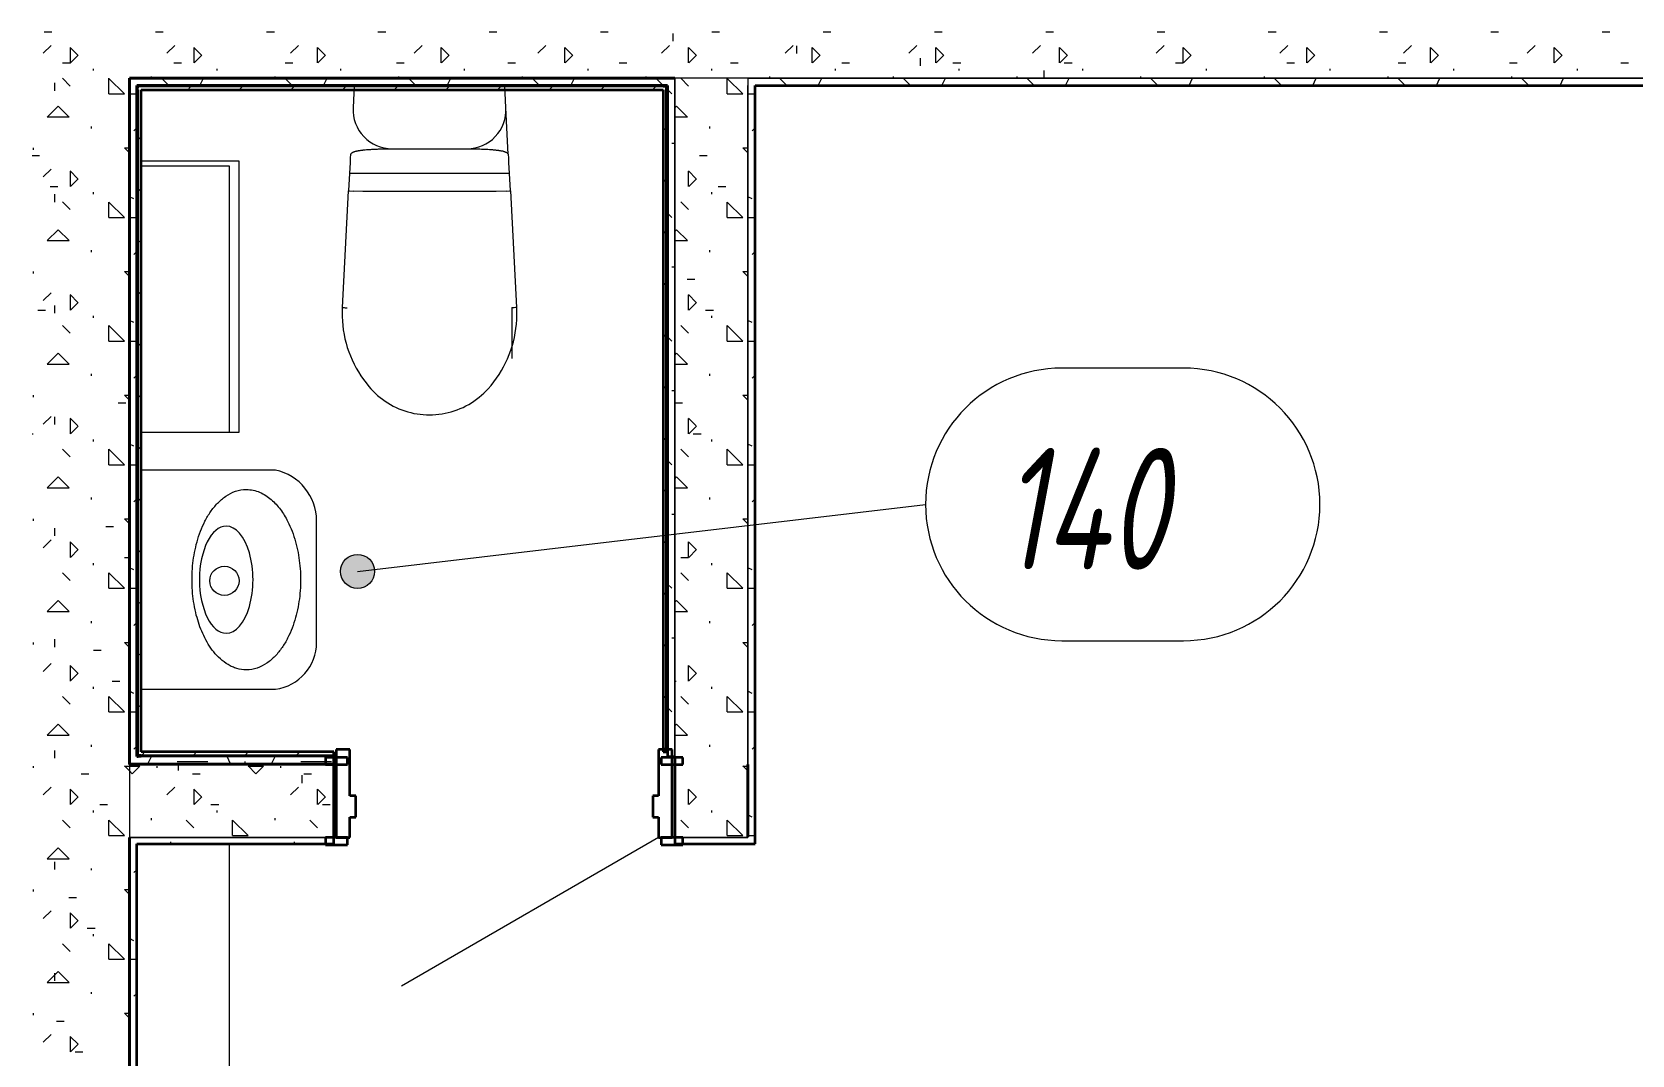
# Model space of a CAD drawing. Header units: millimetres. Extents: x -4948 to 42228, y -4856 to 69378.
# Drawn here: x 31084 to 34370, y 46285 to 48387 of the extents above; entities that cross this region are included whole.
import ezdxf

# ---------------------------------------------------------------- set-up
doc = ezdxf.new("R2010")
doc.units = ezdxf.units.MM
for name, color, linetype, lineweight in [('A-AREA-IDEN', 2, 'Continuous', 30), ('A-DETL', 90, 'Continuous', 9), ('A-DOOR', 31, 'Continuous', 13), ('A-DOOR-FRAM', 31, 'Continuous', 13), ('A-FLOR', 192, 'Continuous', 13), ('A-GENM', 13, 'Continuous', 9), ('A-WALL', 113, 'Continuous', 13), ('A-WALL-PATT', 111, 'Continuous', 13), ('I-WALL', 2, 'Continuous', 13), ('P-SANR-FIXT', 6, 'Continuous', 9)]:
    doc.layers.add(name, color=color, linetype=linetype, lineweight=lineweight)
doc.styles.add('ISOCPEUR_B_I', font='', dxfattribs={"width": 0.7, "height": 250})
doc.styles.get('ISOCPEUR_B_I').set_extended_font_data('ISOCPEUR', italic=True, bold=True)

# ---------------------------------------------------------------- blocks, each defined once
blk = doc.blocks.new('27ELB-RD-AR-0000-BIM_rvt-1-1 этаж отм_ _0_000 лотки')
at = {"layer": 'A-AREA-IDEN', "lineweight": 9}
h = blk.add_hatch(color=252, dxfattribs=at)
edge = h.paths.add_edge_path(flags=0)
edge.add_arc((31752.5, 47278.8), 35, 0, 360)
at = {"layer": 'A-AREA-IDEN', "color": 252, "lineweight": 9}
for p, q in [((33449.2, 47696.4), (33199.2, 47696.4)), ((31752.5, 47278.8), (32919.2, 47416.4)), ((33199.2, 47136.4), (33449.2, 47136.4))]:
    blk.add_line(p, q, dxfattribs=at)
blk.add_circle((31752.5, 47278.8), 35, dxfattribs=at)
for centre, start, end in [((33199.2, 47416.4), 90, 270), ((33449.2, 47416.4), 270, 90)]:
    blk.add_arc(centre, 280, start, end, dxfattribs=at)
at = {"layer": 'A-DETL', "color": 252}
blk.add_line((32069.5, 47820.9), (32069.5, 47715.9), dxfattribs=at)
at = {"layer": 'A-DOOR', "color": 252, "lineweight": 35}
for p, q in [((31731.9, 46731.7), (31686.9, 46731.7)), ((31686.9, 46731.7), (31686.9, 46716.7)), ((31731.9, 46716.7), (31731.9, 46731.7)), ((32420.9, 46731.7), (32375.9, 46731.7)), ((32375.9, 46731.7), (32375.9, 46716.7)), ((32420.9, 46716.7), (32420.9, 46731.7)), ((31686.9, 46716.7), (31731.9, 46716.7)), ((32375.9, 46716.7), (32420.9, 46716.7))]:
    blk.add_line(p, q, dxfattribs=at)
at = {"layer": 'A-DOOR', "color": 252, "lineweight": 18}
blk.add_line((32370.9, 46731.7), (31842.6, 46426.7), dxfattribs=at)
at = {"layer": 'A-DOOR-FRAM', "color": 252, "lineweight": 35}
for p, q in [((31731.9, 46896.7), (31686.9, 46896.7)), ((31686.9, 46896.7), (31686.9, 46881.7)), ((31736.9, 46912.9), (31708.9, 46912.9)), ((31708.9, 46912.9), (31708.9, 46731.7)), ((31731.9, 46881.7), (31731.9, 46896.7)), ((31736.9, 46817.7), (31736.9, 46912.9)), ((32398.9, 46912.9), (32370.9, 46912.9)), ((32370.9, 46912.9), (32370.9, 46817.7)), ((32375.9, 46896.7), (32375.9, 46881.7)), ((32420.9, 46896.7), (32375.9, 46896.7)), ((32398.9, 46731.7), (32398.9, 46912.9)), ((32420.9, 46881.7), (32420.9, 46896.7)), ((31686.9, 46881.7), (31731.9, 46881.7)), ((32375.9, 46881.7), (32420.9, 46881.7)), ((31748.9, 46817.7), (31736.9, 46817.7)), ((31748.9, 46773.7), (31748.9, 46817.7)), ((32370.9, 46817.7), (32358.9, 46817.7)), ((32358.9, 46817.7), (32358.9, 46773.7)), ((31736.9, 46731.7), (31736.9, 46773.7)), ((31736.9, 46773.7), (31748.9, 46773.7)), ((32358.9, 46773.7), (32370.9, 46773.7)), ((32370.9, 46773.7), (32370.9, 46731.7)), ((31708.9, 46731.7), (31736.9, 46731.7)), ((32370.9, 46731.7), (32398.9, 46731.7))]:
    blk.add_line(p, q, dxfattribs=at)
at = {"layer": 'A-FLOR', "color": 252, "lineweight": 9}
for p, q in [((31307.9, 48122), (31508.7, 48122)), ((31508.7, 48122), (31508.7, 47564.4)), ((31508.7, 47564.4), (31307.9, 47564.4))]:
    blk.add_line(p, q, dxfattribs=at)
at = {"layer": 'A-GENM', "color": 252}
for p, q in [((31584, 47486.7), (31307.9, 47486.7)), ((31307.9, 47486.7), (31307.9, 47036.7)), ((31668.3, 47132.8), (31668.3, 47382.8)), ((31307.9, 47036.7), (31584, 47036.7))]:
    blk.add_line(p, q, dxfattribs=at)
blk.add_circle((31479.1, 47259.4), 30, dxfattribs=at)
for centre, radius, start, end in [((31562.1, 47382.8), 106.2, 0, 78.0821), ((31571.4, 47132.8), 96.9, 277.5241, 0)]:
    blk.add_arc(centre, radius, start, end, dxfattribs=at)
for start_param, end_param in [(3.141593, 6.283185), (0, 3.141593)]:
    blk.add_ellipse((31482.8, 47261.7), major_axis=(0, -110), ratio=0.5, start_param=start_param, end_param=end_param, dxfattribs=at)
for points, knots in [([(31524, 47076.4), (31517.3, 47076.4), (31507.6, 47077.9), (31495.3, 47082.4), (31483.5, 47088.6), (31470.3, 47098.5), (31456.9, 47113), (31445.6, 47129.2), (31436.2, 47146.7), (31428.6, 47164.9), (31422.3, 47184.5), (31417.4, 47205.6), (31413, 47235.4), (31411.6, 47273), (31415.7, 47310.5), (31422.5, 47339.8), (31429.6, 47361.3), (31438.7, 47382), (31450.1, 47401.4), (31464.2, 47419.1), (31481.2, 47433.9), (31501.6, 47444.5), (31516.4, 47447), (31524, 47447)], [-1, -1, -1, -1, -0.958333, -0.9375, -0.916667, -0.875, -0.833333, -0.791667, -0.75, -0.708333, -0.666667, -0.619048, -0.571429, -0.47619, -0.380952, -0.333333, -0.285714, -0.238095, -0.190476, -0.142857, -0.095238, -0.047619, 0, 0, 0, 0]), ([(31524, 47447), (31533.5, 47447), (31547.3, 47444), (31564.1, 47435.1), (31575.3, 47426.6), (31585.4, 47416.7), (31594.3, 47405.9), (31602.2, 47394.1), (31614.1, 47372.8), (31626.4, 47340), (31634.7, 47295.6), (31636.4, 47250.4), (31632.3, 47212.9), (31625.4, 47183.6), (31618.4, 47162.2), (31609.4, 47141.6), (31597.9, 47122), (31583.8, 47104.4), (31566.8, 47089.5), (31546.4, 47079), (31531.6, 47076.4), (31524, 47076.4)], [-1, -1, -1, -1, -0.940476, -0.910714, -0.880952, -0.85119, -0.821429, -0.791667, -0.761905, -0.666667, -0.571429, -0.47619, -0.380952, -0.333333, -0.285714, -0.238095, -0.190476, -0.142857, -0.095238, -0.047619, 0, 0, 0, 0])]:
    blk.add_open_spline(points, degree=3, knots=knots, dxfattribs=at)
at = {"layer": 'A-WALL', "color": 252, "lineweight": 9}
for p, q in [((32553.9, 48292.1), (32403.9, 48292.1)), ((32403.9, 48292.1), (32403.9, 46898.7)), ((32403.9, 46898.7), (32403.9, 48292.1)), ((32553.9, 48292.1), (37084, 48292.1)), ((37084, 48292.1), (32553.9, 48292.1)), ((32553.9, 48292.1), (32553.9, 48277.1)), ((32553.9, 46881.7), (32553.9, 48277.1)), ((32553.9, 48277.1), (32553.9, 46881.7)), ((32379.9, 48274.1), (31301.9, 48274.1)), ((31301.9, 48268.1), (31301.9, 48274.1)), ((31301.9, 48268.1), (31301.9, 46901.7)), ((32379.9, 48274.1), (32385.9, 48274.1)), ((32385.9, 46907.7), (32385.9, 48274.1)), ((31307.9, 46901.7), (31301.9, 46901.7)), ((31301.9, 46898.7), (31307.9, 46898.7)), ((31307.9, 46901.7), (31703.9, 46901.7)), ((31703.9, 46898.7), (31307.9, 46898.7)), ((31307.9, 46898.7), (31703.9, 46898.7)), ((31283.9, 46881.7), (31283.9, 46731.7)), ((31283.9, 46731.7), (31703.9, 46731.7)), ((31703.9, 46731.7), (31283.9, 46731.7)), ((32403.9, 46731.7), (32553.9, 46731.7)), ((32553.9, 46731.7), (32403.9, 46731.7)), ((32553.9, 46731.7), (32553.9, 46733.7)), ((32553.9, 46733.7), (32553.9, 46731.7))]:
    blk.add_line(p, q, dxfattribs=at)
at = {"layer": 'A-WALL-PATT', "color": 252, "linetype": 'Continuous', "lineweight": 9}
for p, q in [((31108.7, 48387), (31124.5, 48387)), ((31337.2, 48387), (31353.1, 48387)), ((31565.8, 48387), (31581.7, 48387)), ((31794.5, 48387), (31810.3, 48387)), ((32023, 48387), (32038.9, 48387)), ((32251.6, 48387), (32267.5, 48387)), ((32400.9, 48367.9), (32400.9, 48383.8)), ((32480.2, 48387), (32496.1, 48387)), ((32708.8, 48387), (32724.7, 48387)), ((32937.4, 48387), (32953.3, 48387)), ((33166, 48387), (33181.9, 48387)), ((33394.6, 48387), (33410.5, 48387)), ((33623.2, 48387), (33639.1, 48387)), ((33851.8, 48387), (33867.7, 48387)), ((34080.4, 48387), (34096.3, 48387)), ((34309, 48387), (34324.9, 48387)), ((31107.1, 48343.4), (31123, 48359.3)), ((31178.3, 48339.5), (31162.5, 48355.4)), ((31162.6, 48323.5), (31162.6, 48355.2)), ((31361.1, 48343.4), (31377, 48359.3)), ((31432.3, 48339.5), (31416.5, 48355.4)), ((31416.6, 48323.5), (31416.6, 48355.2)), ((31615.1, 48343.4), (31631, 48359.3)), ((31686.3, 48339.5), (31670.5, 48355.4)), ((31670.6, 48323.5), (31670.6, 48355.2)), ((31869.1, 48343.4), (31885, 48359.3)), ((31940.3, 48339.5), (31924.5, 48355.4)), ((31924.6, 48323.5), (31924.6, 48355.2)), ((32123.1, 48343.4), (32139, 48359.3)), ((32194.3, 48339.5), (32178.5, 48355.4)), ((32178.6, 48323.5), (32178.6, 48355.2)), ((32377.1, 48343.4), (32393, 48359.3)), ((32448.3, 48339.5), (32432.5, 48355.4)), ((32432.6, 48323.5), (32432.6, 48355.2)), ((32631.1, 48343.4), (32647, 48359.3)), ((32654.9, 48342.6), (32654.9, 48358.4)), ((32702.3, 48339.5), (32686.5, 48355.4)), ((32686.6, 48323.5), (32686.6, 48355.2)), ((32885.1, 48343.4), (32901, 48359.3)), ((32956.3, 48339.5), (32940.5, 48355.4)), ((32940.6, 48323.5), (32940.6, 48355.2)), ((33139.1, 48343.4), (33155, 48359.3)), ((33210.3, 48339.5), (33194.5, 48355.4)), ((33194.6, 48323.5), (33194.6, 48355.2)), ((33393.1, 48343.4), (33409, 48359.3)), ((33464.3, 48339.5), (33448.5, 48355.4)), ((33448.6, 48323.5), (33448.6, 48355.2)), ((33647.1, 48343.4), (33663, 48359.3)), ((33718.3, 48339.5), (33702.5, 48355.4)), ((33702.6, 48323.5), (33702.6, 48355.2)), ((33901.1, 48343.4), (33917, 48359.3)), ((33972.3, 48339.5), (33956.5, 48355.4)), ((33956.6, 48323.5), (33956.6, 48355.2)), ((34155.1, 48343.4), (34171, 48359.3)), ((34226.3, 48339.5), (34210.5, 48355.4)), ((34210.6, 48323.5), (34210.6, 48355.2)), ((31146.8, 48323.5), (31162.6, 48323.5)), ((31162.7, 48323.6), (31178.6, 48339.4)), ((31210.2, 48307.6), (31210.2, 48311.6)), ((31375.3, 48323.5), (31391.2, 48323.5)), ((31416.7, 48323.6), (31432.6, 48339.4)), ((31464.2, 48307.6), (31464.2, 48311.6)), ((31604, 48323.5), (31619.8, 48323.5)), ((31670.7, 48323.6), (31686.6, 48339.4)), ((31718.2, 48307.6), (31718.2, 48311.6)), ((31832.5, 48323.5), (31848.4, 48323.5)), ((31924.7, 48323.6), (31940.6, 48339.4)), ((31972.2, 48307.6), (31972.2, 48311.6)), ((32061.1, 48323.5), (32077, 48323.5)), ((32178.7, 48323.6), (32194.6, 48339.4)), ((32226.2, 48307.6), (32226.2, 48311.6)), ((32289.7, 48323.5), (32305.6, 48323.5)), ((32432.7, 48323.6), (32448.6, 48339.4)), ((32480.2, 48307.6), (32480.2, 48311.6)), ((32518.3, 48323.5), (32534.2, 48323.5)), ((32686.7, 48323.6), (32702.6, 48339.4)), ((32734.2, 48307.6), (32734.2, 48311.6)), ((32746.9, 48323.5), (32762.8, 48323.5)), ((32908.9, 48317.2), (32908.9, 48333)), ((32940.7, 48323.6), (32956.6, 48339.4)), ((32975.5, 48323.5), (32991.4, 48323.5)), ((32988.2, 48307.6), (32988.2, 48311.6)), ((33194.7, 48323.6), (33210.6, 48339.4)), ((33204.1, 48323.5), (33220, 48323.5)), ((33242.2, 48307.6), (33242.2, 48311.6)), ((33432.7, 48323.5), (33448.6, 48323.5)), ((33448.7, 48323.6), (33464.6, 48339.4)), ((33496.2, 48307.6), (33496.2, 48311.6)), ((33661.3, 48323.5), (33677.2, 48323.5)), ((33702.7, 48323.6), (33718.6, 48339.4)), ((33750.2, 48307.6), (33750.2, 48311.6)), ((33889.9, 48323.5), (33905.8, 48323.5)), ((33956.7, 48323.6), (33972.6, 48339.4)), ((34004.2, 48307.6), (34004.2, 48311.6)), ((34118.5, 48323.5), (34134.4, 48323.5)), ((34210.7, 48323.6), (34226.6, 48339.4)), ((34258.2, 48307.6), (34258.2, 48311.6)), ((34347.1, 48323.5), (34363, 48323.5)), ((31130.9, 48266.3), (31130.9, 48282.2)), ((31162.5, 48276), (31146.6, 48291.9)), ((31242, 48260), (31242, 48291.8)), ((31273.7, 48260), (31242, 48291.7)), ((31329.3, 48292.1), (31329.3, 48295.7)), ((31364.6, 48277.1), (31349.6, 48292.1)), ((31428.3, 48277.1), (31435.8, 48292.1)), ((31583.3, 48292.1), (31583.3, 48295.7)), ((31618.5, 48277.1), (31603.5, 48292.1)), ((31682.3, 48277.1), (31689.8, 48292.1)), ((31837.3, 48292.1), (31837.3, 48295.7)), ((31872.5, 48277.1), (31857.5, 48292.1)), ((31936.3, 48277.1), (31943.8, 48292.1)), ((32091.3, 48292.1), (32091.3, 48295.7)), ((32126.5, 48277.1), (32111.5, 48292.1)), ((32190.3, 48277.1), (32197.8, 48292.1)), ((32345.3, 48292.1), (32345.3, 48295.7)), ((32380.5, 48277.1), (32365.5, 48292.1)), ((32432.5, 48276), (32416.6, 48291.9)), ((32512, 48260), (32512, 48291.8)), ((32543.7, 48260), (32512, 48291.7)), ((32599.3, 48292.1), (32599.3, 48295.7)), ((32634.5, 48277.1), (32619.5, 48292.1)), ((32698.3, 48277.1), (32705.8, 48292.1)), ((32853.3, 48292.1), (32853.3, 48295.7)), ((32888.5, 48277.1), (32873.5, 48292.1)), ((32952.3, 48277.1), (32959.8, 48292.1)), ((33107.3, 48292.1), (33107.3, 48295.7)), ((33142.5, 48277.1), (33127.5, 48292.1)), ((33162.9, 48292.1), (33162.9, 48307.6)), ((33206.3, 48277.1), (33213.8, 48292.1)), ((33361.3, 48292.1), (33361.3, 48295.7)), ((33396.5, 48277.1), (33381.5, 48292.1)), ((33460.3, 48277.1), (33467.8, 48292.1)), ((33615.3, 48292.1), (33615.3, 48295.7)), ((33650.5, 48277.1), (33635.5, 48292.1)), ((33714.3, 48277.1), (33721.8, 48292.1)), ((33869.3, 48292.1), (33869.3, 48295.7)), ((33904.5, 48277.1), (33889.5, 48292.1)), ((33968.3, 48277.1), (33975.8, 48292.1)), ((34123.3, 48292.1), (34123.3, 48295.7)), ((34158.5, 48277.1), (34143.5, 48292.1)), ((34222.3, 48277.1), (34229.8, 48292.1)), ((31242, 48260), (31273.8, 48260)), ((31283.9, 48260), (31298.9, 48260)), ((31301.9, 48272.4), (31303.5, 48274.1)), ((31403.6, 48268.1), (31409.6, 48274.1)), ((31509.7, 48268.1), (31515.7, 48274.1)), ((31615.7, 48268.1), (31621.7, 48274.1)), ((31721.8, 48268.1), (31727.8, 48274.1)), ((31827.9, 48268.1), (31833.9, 48274.1)), ((31933.9, 48268.1), (31939.9, 48274.1)), ((32040, 48268.1), (32046, 48274.1)), ((32146.1, 48268.1), (32152.1, 48274.1)), ((32252.1, 48268.1), (32258.1, 48274.1)), ((32358.2, 48268.1), (32364.2, 48274.1)), ((32397.7, 48260), (32388.9, 48268.8)), ((32512, 48260), (32543.8, 48260)), ((32553.9, 48260), (32568.9, 48260)), ((31115, 48212.3), (31137.4, 48234.8)), ((31115, 48212.4), (31159.9, 48212.4)), ((31159.9, 48212.3), (31137.4, 48234.8)), ((32403.9, 48231.2), (32407.4, 48234.8)), ((32403.9, 48212.4), (32429.9, 48212.4)), ((32429.9, 48212.3), (32407.4, 48234.8)), ((31206.3, 48188.6), (31206.3, 48192.5)), ((31292.8, 48183.8), (31298.9, 48189.8)), ((32379.9, 48183.7), (32385.9, 48189.7)), ((32476.3, 48188.6), (32476.3, 48192.5)), ((32562.8, 48183.8), (32568.9, 48189.8)), ((31087.2, 48144.9), (31087.2, 48148.9)), ((31283.9, 48138.7), (31273.6, 48149)), ((31273.8, 48148.9), (31283.9, 48148.9)), ((31301.9, 48166.4), (31307.9, 48172.4)), ((32397.7, 48158.4), (32403.9, 48158.4)), ((32553.9, 48138.7), (32543.6, 48149)), ((32543.8, 48148.9), (32553.9, 48148.9)), ((31083.9, 48133), (31099.1, 48133)), ((32454.8, 48133), (32470.7, 48133)), ((31107.1, 48089.4), (31123, 48105.3)), ((31178.3, 48085.5), (31162.5, 48101.4)), ((31162.6, 48069.5), (31162.6, 48101.2)), ((31162.7, 48069.6), (31178.6, 48085.4)), ((32379.9, 48077.6), (32385.9, 48083.6)), ((32448.3, 48085.5), (32432.5, 48101.4)), ((32432.6, 48069.5), (32432.6, 48101.2)), ((32432.7, 48069.6), (32448.6, 48085.4)), ((31121.3, 48069.5), (31137.2, 48069.5)), ((31130.9, 48037.7), (31130.9, 48053.6)), ((31210.2, 48053.6), (31210.2, 48057.6)), ((31293, 48043.9), (31283.9, 48048.4)), ((31301.9, 48060.3), (31307.9, 48066.3)), ((32480.2, 48053.6), (32480.2, 48057.6)), ((32493, 48069.5), (32508.8, 48069.5)), ((32563, 48043.9), (32553.9, 48048.4)), ((31162.5, 48022), (31146.6, 48037.9)), ((31242, 48006), (31242, 48037.7)), ((31273.7, 48006), (31242, 48037.7)), ((32397.7, 48006), (32388.9, 48014.8)), ((32432.5, 48022), (32416.6, 48037.9)), ((32512, 48006), (32512, 48037.7)), ((32543.7, 48006), (32512, 48037.7)), ((31115, 47958.3), (31137.4, 47980.8)), ((31159.9, 47958.3), (31137.4, 47980.8)), ((31242, 48006), (31273.8, 48006)), ((31283.9, 48006), (31298.9, 48006)), ((32403.9, 47977.2), (32407.4, 47980.8)), ((32429.9, 47958.3), (32407.4, 47980.8)), ((32512, 48006), (32543.8, 48006)), ((32553.9, 48006), (32568.9, 48006)), ((31115, 47958.4), (31159.9, 47958.4)), ((31301.9, 47954.2), (31307.9, 47960.2)), ((32379.9, 47971.6), (32385.9, 47977.6)), ((32403.9, 47958.4), (32429.9, 47958.4)), ((31206.3, 47934.6), (31206.3, 47938.5)), ((31292.8, 47929.8), (31298.9, 47935.8)), ((32476.3, 47934.6), (32476.3, 47938.5)), ((32562.8, 47929.8), (32568.9, 47935.8)), ((31087.2, 47890.9), (31087.2, 47894.9)), ((31283.9, 47884.7), (31273.6, 47895)), ((31273.8, 47894.9), (31283.9, 47894.9)), ((32397.7, 47904.4), (32403.9, 47904.4)), ((32553.9, 47884.7), (32543.6, 47895)), ((32543.8, 47894.9), (32553.9, 47894.9)), ((31107.1, 47835.4), (31123, 47851.3)), ((31301.9, 47848.2), (31307.9, 47854.2)), ((32379.9, 47865.5), (32385.9, 47871.5)), ((32429.5, 47879), (32445.3, 47879)), ((31130.9, 47809.1), (31130.9, 47825)), ((31178.3, 47831.5), (31162.5, 47847.4)), ((31162.6, 47815.5), (31162.6, 47847.2)), ((31162.7, 47815.6), (31178.6, 47831.4)), ((32448.3, 47831.5), (32432.5, 47847.4)), ((32432.6, 47815.5), (32432.6, 47847.2)), ((32432.7, 47815.6), (32448.6, 47831.4)), ((31096, 47815.5), (31111.8, 47815.5)), ((31162.5, 47768), (31146.6, 47783.9)), ((31210.2, 47799.6), (31210.2, 47803.6)), ((31242, 47752), (31242, 47783.8)), ((31273.7, 47752), (31242, 47783.7)), ((31293, 47789.9), (31283.9, 47794.4)), ((32432.5, 47768), (32416.6, 47783.9)), ((32467.5, 47815.5), (32483.4, 47815.5)), ((32480.2, 47799.6), (32480.2, 47803.6)), ((32512, 47752), (32512, 47783.8)), ((32543.7, 47752), (32512, 47783.7)), ((32563, 47789.9), (32553.9, 47794.4)), ((31242, 47752), (31273.8, 47752)), ((31283.9, 47752), (31298.9, 47752)), ((32379.9, 47759.4), (32385.9, 47765.4)), ((32397.7, 47752), (32388.9, 47760.8)), ((32512, 47752), (32543.8, 47752)), ((32553.9, 47752), (32568.9, 47752)), ((31115, 47704.3), (31137.4, 47726.8)), ((31159.9, 47704.3), (31137.4, 47726.8)), ((31301.9, 47742.1), (31307.9, 47748.1)), ((32403.9, 47723.2), (32407.4, 47726.8)), ((32429.9, 47704.3), (32407.4, 47726.8)), ((31115, 47704.4), (31159.9, 47704.4)), ((31206.3, 47680.6), (31206.3, 47684.5)), ((32403.9, 47704.4), (32429.9, 47704.4)), ((32476.3, 47680.6), (32476.3, 47684.5)), ((31292.8, 47675.8), (31298.9, 47681.8)), ((32379.9, 47653.4), (32385.9, 47659.4)), ((32562.8, 47675.8), (32568.9, 47681.8)), ((31087.2, 47636.9), (31087.2, 47640.9)), ((31261, 47625), (31276.9, 47625)), ((31283.9, 47630.7), (31273.6, 47641)), ((31273.8, 47640.9), (31283.9, 47640.9)), ((31301.9, 47636), (31307.9, 47642)), ((32397.7, 47650.4), (32403.9, 47650.4)), ((32404, 47625), (32419.9, 47625)), ((32553.9, 47630.7), (32543.6, 47641)), ((32543.8, 47640.9), (32553.9, 47640.9)), ((31107.1, 47581.4), (31123, 47597.3)), ((31130.9, 47580.5), (31130.9, 47596.4)), ((31178.3, 47577.5), (31162.5, 47593.4)), ((31162.6, 47561.5), (31162.6, 47593.2)), ((32448.3, 47577.5), (32432.5, 47593.4)), ((32432.6, 47561.5), (32432.6, 47593.2)), ((31083.9, 47561.5), (31086.4, 47561.5)), ((31162.7, 47561.6), (31178.6, 47577.4)), ((32379.9, 47547.3), (32385.9, 47553.3)), ((32432.7, 47561.6), (32448.6, 47577.4)), ((32442.2, 47561.5), (32458, 47561.5)), ((31162.5, 47514), (31146.6, 47529.9)), ((31210.2, 47545.6), (31210.2, 47549.6)), ((31242, 47498), (31242, 47529.8)), ((31273.7, 47498), (31242, 47529.7)), ((31293, 47535.9), (31283.9, 47540.4)), ((31301.9, 47530), (31307.9, 47536)), ((32432.5, 47514), (32416.6, 47529.9)), ((32480.2, 47545.6), (32480.2, 47549.6)), ((32512, 47498), (32512, 47529.8)), ((32543.7, 47498), (32512, 47529.7)), ((32563, 47535.9), (32553.9, 47540.4)), ((31242, 47498), (31273.8, 47498)), ((31283.9, 47498), (31298.9, 47498)), ((32397.7, 47498), (32388.9, 47506.8)), ((32512, 47498), (32543.8, 47498)), ((32553.9, 47498), (32568.9, 47498)), ((31115, 47450.3), (31137.4, 47472.8)), ((31159.9, 47450.3), (31137.4, 47472.8)), ((32403.9, 47469.2), (32407.4, 47472.8)), ((32429.9, 47450.3), (32407.4, 47472.8)), ((31115, 47450.4), (31159.9, 47450.4)), ((31206.3, 47426.6), (31206.3, 47430.5)), ((31292.8, 47421.8), (31298.9, 47427.8)), ((31301.9, 47423.9), (31307.9, 47429.9)), ((32379.9, 47441.2), (32385.9, 47447.2)), ((32403.9, 47450.4), (32429.9, 47450.4)), ((32476.3, 47426.6), (32476.3, 47430.5)), ((32562.8, 47421.8), (32568.9, 47427.8)), ((32397.7, 47396.4), (32403.9, 47396.4)), ((31087.2, 47382.9), (31087.2, 47386.9)), ((31130.9, 47351.9), (31130.9, 47367.8)), ((31235.7, 47371), (31251.5, 47371)), ((31283.9, 47376.7), (31273.6, 47387)), ((31273.8, 47386.9), (31283.9, 47386.9)), ((32553.9, 47376.7), (32543.6, 47387)), ((32543.8, 47386.9), (32553.9, 47386.9)), ((31107.1, 47327.4), (31123, 47343.3)), ((31178.3, 47323.5), (31162.5, 47339.3)), ((31162.6, 47307.5), (31162.6, 47339.2)), ((31162.7, 47307.6), (31178.6, 47323.4)), ((31301.9, 47317.8), (31307.9, 47323.8)), ((32379.9, 47335.2), (32385.9, 47341.2)), ((32448.3, 47323.5), (32432.5, 47339.3)), ((32432.6, 47307.5), (32432.6, 47339.2)), ((32432.7, 47307.6), (32448.6, 47323.4)), ((31210.2, 47291.6), (31210.2, 47295.6)), ((31273.8, 47307.5), (31283.9, 47307.5)), ((32416.8, 47307.5), (32432.6, 47307.5)), ((32480.2, 47291.6), (32480.2, 47295.6)), ((31162.5, 47260), (31146.6, 47275.8)), ((31242, 47244), (31242, 47275.8)), ((31273.7, 47244), (31242, 47275.7)), ((31293, 47281.9), (31283.9, 47286.4)), ((32432.5, 47260), (32416.6, 47275.8)), ((32512, 47244), (32512, 47275.8)), ((32543.7, 47244), (32512, 47275.7)), ((32563, 47281.9), (32553.9, 47286.4)), ((31242, 47244), (31273.8, 47244)), ((31283.9, 47244), (31298.9, 47244)), ((32379.9, 47229.1), (32385.9, 47235.1)), ((32397.7, 47244), (32388.9, 47252.8)), ((32512, 47244), (32543.8, 47244)), ((32553.9, 47244), (32568.9, 47244)), ((31115, 47196.3), (31137.4, 47218.8)), ((31115, 47196.4), (31159.9, 47196.4)), ((31159.9, 47196.3), (31137.4, 47218.8)), ((31301.9, 47211.8), (31307.9, 47217.8)), ((32403.9, 47215.2), (32407.4, 47218.8)), ((32403.9, 47196.4), (32429.9, 47196.4)), ((32429.9, 47196.3), (32407.4, 47218.8)), ((31206.3, 47172.6), (31206.3, 47176.5)), ((31292.8, 47167.8), (31298.9, 47173.8)), ((32476.3, 47172.6), (32476.3, 47176.5)), ((32562.8, 47167.8), (32568.9, 47173.8)), ((31087.2, 47128.9), (31087.2, 47132.9)), ((31130.9, 47123.3), (31130.9, 47139.2)), ((31283.9, 47122.7), (31273.6, 47133)), ((31273.8, 47132.9), (31283.9, 47132.9)), ((32379.9, 47123), (32385.9, 47129)), ((32397.7, 47142.4), (32403.9, 47142.4)), ((32553.9, 47122.7), (32543.6, 47133)), ((32543.8, 47132.9), (32553.9, 47132.9)), ((31210.2, 47117), (31226.1, 47117)), ((31301.9, 47105.7), (31307.9, 47111.7)), ((31107.1, 47073.4), (31123, 47089.3)), ((31178.3, 47069.5), (31162.5, 47085.3)), ((31162.6, 47053.5), (31162.6, 47085.2)), ((31162.7, 47053.6), (31178.6, 47069.4)), ((32448.3, 47069.5), (32432.5, 47085.3)), ((32432.6, 47053.5), (32432.6, 47085.2)), ((32432.7, 47053.6), (32448.6, 47069.4)), ((31210.2, 47037.6), (31210.2, 47041.6)), ((31248.3, 47053.5), (31264.2, 47053.5)), ((31293, 47027.9), (31283.9, 47032.4)), ((32403.9, 47053.5), (32407.2, 47053.5)), ((32480.2, 47037.6), (32480.2, 47041.6)), ((32563, 47027.9), (32553.9, 47032.4)), ((31162.5, 47006), (31146.6, 47021.8)), ((31242, 46990), (31242, 47021.8)), ((31273.7, 46990), (31242, 47021.7)), ((31301.9, 46999.6), (31307.9, 47005.6)), ((32379.9, 47017), (32385.9, 47023)), ((32397.7, 46990), (32388.9, 46998.8)), ((32432.5, 47006), (32416.6, 47021.8)), ((32512, 46990), (32512, 47021.8)), ((32543.7, 46990), (32512, 47021.7)), ((31115, 46942.3), (31137.4, 46964.8)), ((31159.9, 46942.3), (31137.4, 46964.8)), ((31242, 46990), (31273.8, 46990)), ((31283.9, 46990), (31298.9, 46990)), ((32403.9, 46961.2), (32407.4, 46964.8)), ((32429.9, 46942.3), (32407.4, 46964.8)), ((32512, 46990), (32543.8, 46990)), ((32553.9, 46990), (32568.9, 46990)), ((31115, 46942.4), (31159.9, 46942.4)), ((32403.9, 46942.4), (32429.9, 46942.4)), ((31130.9, 46894.7), (31130.9, 46910.6)), ((31206.3, 46918.6), (31206.3, 46922.5)), ((31292.8, 46913.8), (31298.9, 46919.8)), ((31309.9, 46901.7), (31315.9, 46907.7)), ((31322.1, 46883.7), (31329.6, 46898.7)), ((31416, 46901.7), (31422, 46907.7)), ((31491.9, 46883.7), (31484.4, 46898.7)), ((31522.1, 46901.7), (31528.1, 46907.7)), ((31576.1, 46883.7), (31583.6, 46898.7)), ((31628.1, 46901.7), (31634.1, 46907.7)), ((32379.9, 46910.9), (32385.9, 46916.9)), ((32476.3, 46918.6), (32476.3, 46922.5)), ((32562.8, 46913.8), (32568.9, 46919.8)), ((31087.2, 46874.9), (31087.2, 46878.9)), ((31184.8, 46863), (31200.7, 46863)), ((31283.9, 46868.7), (31273.6, 46879)), ((31273.8, 46878.9), (31283.9, 46878.9)), ((31283.9, 46878.9), (31305.5, 46878.9)), ((31289.5, 46863.1), (31283.9, 46868.7)), ((31289.7, 46863.1), (31305.6, 46878.9)), ((31341.2, 46874.9), (31341.2, 46878.9)), ((31381.7, 46888.4), (31445.2, 46888.4)), ((31384.9, 46869.4), (31384.9, 46881.7)), ((31413.5, 46863), (31429.3, 46863)), ((31521.4, 46883.7), (31521.4, 46888.4)), ((31543.5, 46863.1), (31527.6, 46879)), ((31527.8, 46878.9), (31559.5, 46878.9)), ((31543.7, 46863.1), (31559.6, 46878.9)), ((31595.2, 46874.9), (31595.2, 46878.9)), ((31635.7, 46888.4), (31699.2, 46888.4)), ((31642, 46863), (31657.9, 46863)), ((32553.9, 46868.7), (32543.6, 46879)), ((32543.8, 46878.9), (32553.9, 46878.9)), ((31107.1, 46819.4), (31123, 46835.3)), ((31178.3, 46815.5), (31162.5, 46831.3)), ((31162.6, 46799.5), (31162.6, 46831.2)), ((31361.1, 46819.4), (31377, 46835.3)), ((31432.3, 46815.5), (31416.5, 46831.3)), ((31416.6, 46799.5), (31416.6, 46831.2)), ((31615.1, 46819.4), (31631, 46835.3)), ((31638.9, 46843.9), (31638.9, 46859.8)), ((31686.3, 46815.5), (31670.5, 46831.3)), ((31670.6, 46799.5), (31670.6, 46831.2)), ((32448.3, 46815.5), (32432.5, 46831.3)), ((32432.6, 46799.5), (32432.6, 46831.2)), ((31162.7, 46799.6), (31178.6, 46815.4)), ((31223, 46799.5), (31238.8, 46799.5)), ((31416.7, 46799.6), (31432.6, 46815.4)), ((31451.5, 46799.5), (31467.4, 46799.5)), ((31670.7, 46799.6), (31686.6, 46815.4)), ((31680.2, 46799.5), (31696, 46799.5)), ((32432.7, 46799.6), (32448.6, 46815.4)), ((31162.5, 46752), (31146.6, 46767.8)), ((31210.2, 46783.6), (31210.2, 46787.6)), ((31242, 46736), (31242, 46767.7)), ((31273.7, 46736), (31242, 46767.7)), ((31329.3, 46767.7), (31329.3, 46771.7)), ((31416.5, 46752), (31400.6, 46767.8)), ((31464.2, 46783.6), (31464.2, 46787.6)), ((31496, 46736), (31496, 46767.7)), ((31527.7, 46736), (31496, 46767.7)), ((31583.3, 46767.7), (31583.3, 46771.7)), ((31670.5, 46752), (31654.6, 46767.8)), ((32432.5, 46752), (32416.6, 46767.8)), ((32480.2, 46783.6), (32480.2, 46787.6)), ((32512, 46736), (32512, 46767.7)), ((32543.7, 46736), (32512, 46767.7)), ((32563, 46773.9), (32553.9, 46778.4)), ((31242, 46736), (31273.8, 46736)), ((31496, 46736), (31527.8, 46736)), ((32512, 46736), (32543.8, 46736)), ((32553.9, 46736), (32568.9, 46736)), ((31115, 46688.3), (31137.4, 46710.8)), ((31159.9, 46688.3), (31137.4, 46710.8)), ((31369, 46718.7), (31369, 46723.3)), ((31623, 46718.7), (31623, 46723.3)), ((31115, 46688.4), (31159.9, 46688.4)), ((31130.9, 46666.1), (31130.9, 46682)), ((31206.3, 46664.6), (31206.3, 46668.5)), ((31292.8, 46659.8), (31298.9, 46665.8)), ((31087.2, 46620.9), (31087.2, 46624.9)), ((31159.5, 46609), (31175.3, 46609)), ((31283.9, 46614.7), (31273.6, 46625)), ((31273.8, 46624.9), (31283.9, 46624.9)), ((31107.1, 46565.4), (31123, 46581.3)), ((31178.3, 46561.5), (31162.5, 46577.3)), ((31162.6, 46545.5), (31162.6, 46577.2)), ((31162.7, 46545.6), (31178.6, 46561.4)), ((31197.5, 46545.5), (31213.4, 46545.5)), ((31162.5, 46498), (31146.6, 46513.8)), ((31210.2, 46529.6), (31210.2, 46533.6)), ((31242, 46482), (31242, 46513.8)), ((31273.7, 46482), (31242, 46513.7)), ((31293, 46519.9), (31283.9, 46524.4)), ((31242, 46482), (31273.8, 46482)), ((31283.9, 46482), (31298.9, 46482)), ((31115, 46434.3), (31137.4, 46456.8)), ((31130.9, 46437.5), (31130.9, 46453.4)), ((31159.9, 46434.3), (31137.4, 46456.8)), ((31115, 46434.4), (31159.9, 46434.4)), ((31206.3, 46410.6), (31206.3, 46414.5)), ((31292.8, 46405.8), (31298.9, 46411.8)), ((31087.2, 46366.9), (31087.2, 46370.9)), ((31283.9, 46360.7), (31273.6, 46371)), ((31273.8, 46370.9), (31283.9, 46370.9)), ((31134, 46355), (31149.9, 46355)), ((31107.1, 46311.4), (31123, 46327.3)), ((31178.4, 46307.5), (31162.5, 46323.3)), ((31162.6, 46291.5), (31162.6, 46323.2)), ((31162.7, 46291.6), (31178.6, 46307.4)), ((31172.2, 46291.5), (31188, 46291.5))]:
    blk.add_line(p, q, dxfattribs=at)
at = {"layer": 'I-WALL', "color": 252, "lineweight": 35}
for p, q in [((31283.9, 46881.7), (31283.9, 48292.1)), ((31283.9, 48292.1), (32403.9, 48292.1)), ((32388.9, 48292.1), (31283.9, 48292.1)), ((31283.9, 48292.1), (31283.9, 48277.1)), ((31283.9, 48277.1), (31283.9, 46883.7)), ((31298.9, 48277.1), (32388.9, 48277.1)), ((31298.9, 46898.7), (31298.9, 48277.1)), ((32379.9, 48277.1), (31298.9, 48277.1)), ((31298.9, 48277.1), (31298.9, 48274.1)), ((32385.9, 48277.1), (32379.9, 48277.1)), ((32388.9, 48277.1), (32385.9, 48277.1)), ((32403.9, 48292.1), (32388.9, 48292.1)), ((32388.9, 48277.1), (32388.9, 46898.7)), ((32388.9, 46907.7), (32388.9, 48277.1)), ((32568.9, 46733.7), (32568.9, 48277.1)), ((32568.9, 48277.1), (37084, 48277.1)), ((31298.9, 48274.1), (31298.9, 48268.1)), ((31298.9, 48268.1), (31298.9, 46898.7)), ((31307.9, 48268.1), (32379.9, 48268.1)), ((31307.9, 46907.7), (31307.9, 48268.1)), ((32379.9, 48268.1), (32379.9, 46907.7)), ((31307.9, 46898.7), (31298.9, 46898.7)), ((31298.9, 46898.7), (31301.9, 46898.7)), ((31703.9, 46907.7), (31307.9, 46907.7)), ((31703.9, 46898.7), (31703.9, 46907.7)), ((31703.9, 46883.7), (31703.9, 46898.7)), ((32379.9, 46907.7), (32388.9, 46907.7)), ((32388.9, 46898.7), (32403.9, 46898.7)), ((32403.9, 46898.7), (32403.9, 46881.7)), ((31283.9, 46883.7), (31298.9, 46883.7)), ((31703.9, 46881.7), (31283.9, 46881.7)), ((31298.9, 46883.7), (31703.9, 46883.7)), ((31703.9, 46731.7), (31703.9, 46881.7)), ((32403.9, 46881.7), (32403.9, 46731.7)), ((32553.9, 46733.7), (32553.9, 46881.7)), ((32553.9, 46881.7), (32553.9, 46733.7)), ((31283.9, 45054.6), (31283.9, 46731.7)), ((31283.9, 46731.7), (31283.9, 46718.7)), ((31703.9, 46718.7), (31703.9, 46731.7)), ((32403.9, 46731.7), (32403.9, 46718.7)), ((32568.9, 46718.7), (32568.9, 46733.7)), ((31283.9, 46718.7), (31283.9, 45054.6)), ((31298.9, 45054.6), (31298.9, 46718.7)), ((31298.9, 46718.7), (31703.9, 46718.7)), ((32403.9, 46718.7), (32568.9, 46718.7))]:
    blk.add_line(p, q, dxfattribs=at)
at = {"layer": 'P-SANR-FIXT', "color": 252, "lineweight": 18}
for p, q in [((31745.7, 48277.1), (31743.4, 48231.1)), ((32055, 48277.1), (31745.7, 48277.1)), ((32057.3, 48231.1), (32055, 48277.1)), ((32062.1, 48135.9), (32057.3, 48231.1)), ((31823.3, 48147.1), (31977.4, 48147.1)), ((31734.9, 48061.4), (31736.7, 48096.6)), ((32064, 48096.6), (31736.7, 48096.6)), ((32064, 48096.6), (32065.8, 48061.4)), ((31733.2, 48060.8), (31721.2, 47820.9)), ((31733.2, 48060.8), (31743.2, 48060.3)), ((31763.2, 48059.3), (31743.2, 48060.3)), ((32037.5, 48059.3), (31763.2, 48059.3)), ((32057.5, 48060.3), (32037.5, 48059.3)), ((32057.5, 48060.3), (32067.5, 48060.8)), ((32079.5, 47820.9), (32067.5, 48060.8)), ((31723.4, 47820.8), (31725, 47820.7)), ((31725, 47820.7), (31726.9, 47820.6)), ((31726.9, 47820.6), (31729, 47820.5)), ((31729, 47820.5), (31731.2, 47820.4)), ((32072.1, 47820.5), (32069.5, 47820.4)), ((32074.5, 47820.6), (32072.1, 47820.5)), ((32076.6, 47820.7), (32074.5, 47820.6))]:
    blk.add_line(p, q, dxfattribs=at)
at = {"layer": 'P-SANR-FIXT', "color": 252, "lineweight": 18, "flags": 128}
for points in [[(31736.7, 48096.6), (31737.2, 48107.6), (31737.8, 48118.2), (31738.3, 48127.8), (31738.7, 48135.9)], [(32062.1, 48135.9), (32062.5, 48127.8), (32062.9, 48118.2), (32063.5, 48107.6), (32064, 48096.6)], [(31721.2, 47820.9), (31720.9, 47811.7), (31721, 47802.4), (31721.4, 47793.2), (31722.2, 47784), (31723.3, 47774.9), (31724.8, 47765.8), (31726.7, 47756.8), (31728.9, 47747.8), (31731.5, 47738.9), (31734.5, 47730.2), (31737.8, 47721.6), (31741.4, 47713.1), (31745.4, 47704.8), (31749.7, 47696.6), (31754.3, 47688.6), (31759.2, 47680.8), (31764.5, 47673.3), (31770, 47665.9), (31775.9, 47658.7), (31780, 47654)], [(31721.2, 47820.9), (31721.5, 47820.9), (31722.2, 47820.8), (31723.4, 47820.8)], [(32020.7, 47654), (32026.8, 47661), (32032.5, 47668.2), (32038, 47675.7), (32043.1, 47683.3), (32047.9, 47691.2), (32052.5, 47699.2), (32056.7, 47707.4), (32060.5, 47715.8), (32064, 47724.3), (32067.2, 47733), (32070.1, 47741.8), (32072.5, 47750.6), (32074.7, 47759.6), (32076.4, 47768.7), (32077.8, 47777.8), (32078.9, 47787), (32079.5, 47796.2), (32079.8, 47805.4), (32079.7, 47814.6), (32079.5, 47820.9)], [(32079.5, 47820.9), (32079.1, 47820.9), (32078.1, 47820.8), (32076.6, 47820.7)], [(31780, 47654), (31784.4, 47649.3), (31789, 47644.7), (31793.8, 47640.4), (31798.8, 47636.2), (31803.9, 47632.3), (31809.2, 47628.5), (31814.6, 47625), (31820.1, 47621.6), (31825.8, 47618.5), (31831.6, 47615.7), (31837.5, 47613), (31843.5, 47610.7), (31849.7, 47608.5), (31855.8, 47606.6), (31862.1, 47604.9), (31868.4, 47603.5), (31874.8, 47602.4), (31881.2, 47601.5), (31887.6, 47600.9), (31894.1, 47600.5), (31900.4, 47600.4)], [(31900.4, 47600.4), (31906.8, 47600.5), (31913.3, 47600.9), (31919.7, 47601.5), (31926.1, 47602.4), (31932.5, 47603.6), (31938.8, 47605), (31945.1, 47606.7), (31951.3, 47608.6), (31957.4, 47610.7), (31963.4, 47613.1), (31969.3, 47615.8), (31975.1, 47618.6), (31980.8, 47621.7), (31986.3, 47625.1), (31991.7, 47628.6), (31997, 47632.4), (32002.1, 47636.4), (32007.1, 47640.5), (32011.9, 47644.9), (32016.5, 47649.4), (32020.7, 47654)]]:
    blk.add_lwpolyline(points, dxfattribs=at)
at = {"layer": 'P-SANR-FIXT', "color": 252, "lineweight": 18}
for centre, radius, start, end in [((31823.3, 48227.1), 80, 177.144, 270), ((31977.4, 48227.1), 80, 270, 2.8558), ((31736.9, 48061.3), 2, 177.144, 192.62), ((32063.8, 48061.3), 2, 344.2848, 2.8558)]:
    blk.add_arc(centre, radius, start, end, dxfattribs=at)
for points, knots in [([(31738.7, 48135.9), (31739, 48136.4), (31739.6, 48137.3), (31740.7, 48138.5), (31741.8, 48139.3), (31742.7, 48139.8), (31743.2, 48140.1), (31743.7, 48140.4), (31744.4, 48140.7), (31745.6, 48141.2), (31747.2, 48141.6), (31748.9, 48142), (31750.1, 48142.3), (31750.8, 48142.5), (31751.5, 48142.6), (31752.4, 48142.8), (31753.8, 48143.1), (31755.6, 48143.4), (31757.9, 48143.8), (31760.1, 48144.1), (31762.2, 48144.4), (31764.9, 48144.7), (31769.8, 48145.2), (31776.4, 48145.7), (31782.1, 48146), (31786.5, 48146.3), (31791, 48146.5), (31795.5, 48146.6), (31800.2, 48146.8), (31805, 48146.9), (31809.5, 48147), (31815.6, 48147.1), (31820.2, 48147.1), (31823.3, 48147.1)], [-1, -1, -1, -1, -0.975, -0.95, -0.925, -0.9125, -0.90625, -0.9, -0.8875, -0.875, -0.85, -0.825, -0.8125, -0.80625, -0.8, -0.7875, -0.775, -0.75, -0.725, -0.7, -0.675, -0.65, -0.6, -0.5, -0.45, -0.4, -0.35, -0.3, -0.25, -0.2, -0.15, -0.1, 0, 0, 0, 0]), ([(31977.4, 48147.1), (31981.8, 48147.1), (31990.6, 48147), (32003.7, 48146.7), (32014.7, 48146.3), (32023.2, 48145.8), (32028.5, 48145.4), (32032.7, 48145), (32035.9, 48144.7), (32038.6, 48144.4), (32040.4, 48144.1), (32041.4, 48144), (32042.2, 48143.9), (32043, 48143.7), (32044, 48143.6), (32045.9, 48143.3), (32048.5, 48142.9), (32051, 48142.3), (32052.6, 48141.9), (32053.5, 48141.6), (32054.1, 48141.4), (32054.8, 48141.1), (32055.6, 48140.8), (32056.9, 48140.2), (32058.6, 48139.2), (32060.5, 48137.7), (32061.6, 48136.6), (32062.1, 48135.9)], [-1, -1, -1, -1, -0.8571429, -0.7142857, -0.5714286, -0.5, -0.4285714, -0.3928571, -0.3571429, -0.3214286, -0.3035714, -0.2946429, -0.2857143, -0.2767857, -0.2678571, -0.25, -0.2142857, -0.1785714, -0.1607143, -0.1517857, -0.1428571, -0.1339286, -0.125, -0.1071429, -0.0714286, -0.0357143, -0.0000008, -0.0000008, -0.0000008, -0.0000008])]:
    blk.add_open_spline(points, degree=3, knots=knots, dxfattribs=at)
at = {"layer": 'A-AREA-IDEN', "color": 252, "style": 'ISOCPEUR_B_I', "width": 0.7}
blk.add_text('140', height=250, dxfattribs=at).set_placement((33076, 47282.5))
blk = doc.blocks.new('27ELB-RD-KR2-0000-BIM_rvt-1-1 этаж отм_ _0_000 лотки')
at = {"layer": 'A-FLOR', "color": 252, "lineweight": 15}
for p, q in [((31307.9, 48112), (31488.7, 48112)), ((31488.7, 48112), (31488.7, 47564.4)), ((31488.7, 46718.7), (31488.7, 45932))]:
    blk.add_line(p, q, dxfattribs=at)

msp = doc.modelspace()

# ---------------------------------------------------------------- block references
at = {"lineweight": 5}
for name in ['27ELB-RD-KR2-0000-BIM_rvt-1-1 этаж отм_ _0_000 лотки', '27ELB-RD-AR-0000-BIM_rvt-1-1 этаж отм_ _0_000 лотки']:
    msp.add_blockref(name, (0, 0), dxfattribs=at)

doc.saveas('drawing.dxf')
